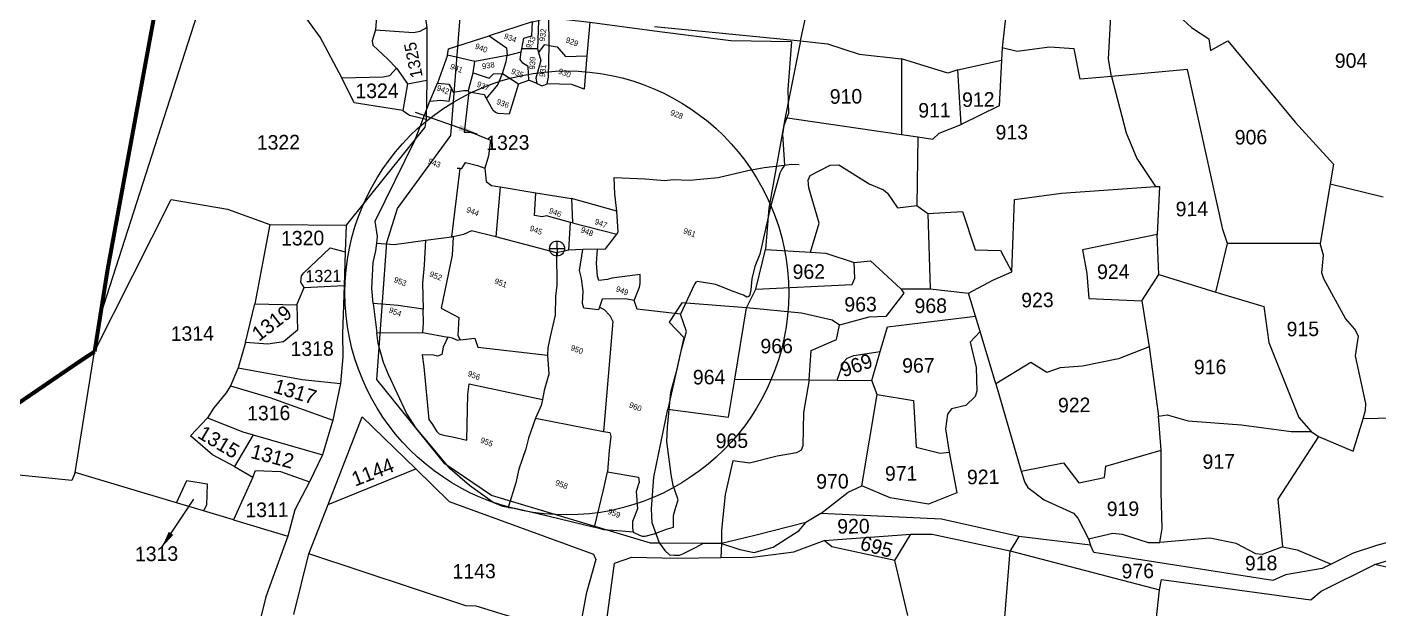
# Model space of a CAD drawing. Header units: metres. Extents: x 258265 to 262653, y 2177285 to 2183135.
# Drawn here: x 260184 to 261041, y 2179030 to 2179399 of the extents above; entities that cross this region are included whole.
import ezdxf

# ---------------------------------------------------------------- set-up
doc = ezdxf.new("R2010")
doc.units = ezdxf.units.M
for name, color, linetype in [('OFF', 1, 'Continuous'), ('OTHERS', 1, 'Continuous'), ('POLY_PARCEL', 6, 'Continuous'), ('POLY_ROAD', 30, 'Continuous'), ('SYM_ARROW', 1, 'Continuous'), ('TEXT_PARCEL', 7, 'Continuous'), ('V_BOUND_LINE', 7, 'Continuous')]:
    doc.layers.add(name, color=color, linetype=linetype)
doc.styles.add('TEXT_MAP', font='', dxfattribs={"height": 1.8})
doc.styles.get('TEXT_MAP').set_extended_font_data('Kruti Dev 050')
doc.dimstyles.get("Standard").update_dxf_attribs({"dimtxt": 0.18, "dimasz": 0.18, "dimexe": 0.18, "dimexo": 0.0625, "dimgap": 0.09, "dimtad": 0, "dimtih": 1, "dimtoh": 1, "dimdec": 4, "dimzin": 0, "dimdsep": 46, "dimtxsty": 'Standard', "dimcen": 0.09, "dimadec": 0, "dimazin": 0, "dimtfac": 1, "dimtdec": 4, "dimtofl": 0, "dimtmove": 0, "dimatfit": 3, "dimfxl": 1, "dimtolj": 1, "dimtzin": 0, "dimarcsym": 0})

# ---------------------------------------------------------------- blocks, each defined once
blk = doc.blocks.new('L')
at = {"layer": 'POLY_PARCEL'}
for points in [[(739.9, 781.95), (761.54, 787.15), (783.71, 792.56), (801.67, 799.16), (806.08, 784.6), (809.01, 777.59), (809.04, 773.48), (809.56, 770.79), (813.73, 761.85)], [(727.26, 778.65), (739.9, 781.95)], [(739.9, 781.95), (742.89, 771.64)], [(722.91, 775.44), (711.72, 766.45)], [(722.91, 775.44), (724.51, 776.59)], [(722.91, 775.44), (724.24, 771.2)], [(727.26, 778.65), (724.51, 776.59)], [(724.51, 776.59), (727.53, 768.08)], [(730.56, 770.38), (727.26, 778.65)], [(722.81, 766.33), (722.25, 769.74), (724.24, 771.2)], [(730.56, 770.38), (733.04, 770.9), (736.66, 769.06), (742.89, 771.64)], [(742.89, 771.64), (745.82, 761.53), (741.74, 761.53), (734.36, 758.89)], [(701.64, 755.96), (701.18, 757.98), (711.72, 766.45)], [(711.72, 766.45), (718.27, 764.89), (719.28, 762.69)], [(727.53, 768.08), (722.81, 766.33)], [(722.98, 765.3), (722.81, 766.33)], [(727.53, 768.08), (728.25, 767.13)], [(730.56, 770.38), (729.04, 770.06), (728.25, 767.13)], [(728.25, 767.13), (729.87, 765.01), (730.33, 759.21), (731.24, 757.79)], [(734.36, 758.89), (733.95, 760.95), (730.56, 770.38)], [(719.28, 762.69), (710.44, 757.2)], [(719.28, 762.69), (722.98, 765.3)], [(720, 756.83), (719.64, 760.77), (719.28, 762.69)], [(728.49, 757.84), (726.75, 761.82), (724.78, 762.24), (723.59, 762.97), (722.98, 765.3)], [(813.73, 761.85), (815.68, 763.01), (817.97, 763.74)], [(725.88, 755.6), (728.49, 757.84)], [(731.24, 757.79), (728.49, 757.84)], [(731.24, 757.79), (733.12, 757.7), (734.36, 758.89)], [(769.4, 729.16), (766.93, 734.04), (764.77, 738.8), (774.12, 741.96), (780.1, 743.75), (782.44, 744.94), (787.34, 746.59), (795.54, 750.71), (803.49, 756.14), (807.98, 758.84), (813.73, 761.85)], [(813.73, 761.85), (813.43, 760.35), (813.29, 758.98), (814.35, 747.97), (816.56, 732.74), (816.47, 728.57), (817.06, 724.59), (817.98, 721.24), (818.21, 719.32), (817.98, 718.86), (817.61, 718.59), (816.42, 718.82), (815.37, 718.77), (812.39, 718.68), (807.08, 718.77), (801.29, 717.64), (800.83, 717.22), (800.69, 716.49), (800, 705.99)], [(710.44, 757.2), (701.64, 755.96)], [(701.64, 755.96), (701.92, 746.53)], [(711.21, 753.69), (710.44, 757.2)], [(711.21, 753.69), (716.57, 753.95), (717.3, 755.73), (720, 756.83)], [(711.89, 747.97), (711.21, 753.69)], [(718.05, 747.61), (719.88, 752.97), (720, 756.83)], [(725.88, 755.6), (726.57, 745.56), (723.27, 744.55), (722.36, 744.46), (721.39, 744.82), (718.05, 747.61)], [(720, 756.83), (725.88, 755.6)], [(701.61, 740.41), (704.85, 741.9), (707.33, 742.57), (706.67, 746.57)], [(701.61, 740.41), (701.92, 746.53)], [(701.92, 746.53), (705.35, 747.54), (706.67, 746.57)], [(706.67, 746.57), (707.54, 745.72), (710.43, 747.37), (711.89, 747.97)], [(712.14, 747.43), (711.89, 747.97)], [(718.05, 747.61), (717.04, 748.44), (712.14, 747.43)], [(712.14, 747.43), (715.34, 735.19), (716.99, 735.78), (718.18, 735.92), (724.04, 735.78), (725.19, 730.93), (725.51, 726.83)], [(702.21, 692.36), (701.59, 694.39), (699.14, 698.68), (701.65, 727.03), (701.61, 740.41)], [(769.4, 729.16), (754.63, 727.74)], [(772.06, 722.43), (772.2, 723.25), (769.4, 729.16)], [(718.32, 723.93), (717.4, 723.61)], [(718.32, 723.93), (718.73, 724.11), (719.15, 726.26), (723.04, 726.77), (725.51, 726.83)], [(723.6, 702.76), (718.32, 723.93)], [(725.51, 726.83), (727.48, 723.03), (729.41, 722.52), (732.2, 723.12)], [(732.2, 723.12), (743.38, 725.42)], [(743.38, 725.42), (754.63, 727.74)], [(757.02, 720.58), (749.23, 719.77), (747.99, 718.95), (745.56, 718.49), (743.38, 725.42)], [(754.63, 727.74), (757.66, 720.64)], [(732.2, 723.12), (736.57, 707.79)], [(757.66, 720.64), (757.02, 720.58)], [(759.65, 712.22), (757.02, 720.58)], [(757.66, 720.64), (772.06, 722.43)], [(768.04, 715.81), (770.37, 716.75), (772.06, 722.43)], [(768.04, 715.81), (763.79, 713.99)], [(784.7, 704.82), (784.75, 709.26), (784.56, 710.36), (783.51, 713.15), (775.6, 708.89), (774.41, 707.93), (772.02, 706.65), (771.15, 707.75), (769.32, 711.5), (768.04, 715.81)], [(759.65, 712.22), (756.35, 710.06)], [(763.79, 713.99), (759.65, 712.22)], [(775.24, 698.86), (775.28, 697.95), (770.7, 696.75), (769.79, 697.95), (768.55, 701.75), (766.62, 705.27), (765.16, 707.38), (763.79, 713.99)], [(736.57, 707.79), (728.69, 706.78), (726.76, 704.86), (723.98, 703.01)], [(756.35, 710.06), (736.57, 707.79)], [(756.35, 710.06), (760.14, 700.52), (761.01, 697.01), (763.03, 691.38), (763.95, 685.01), (764.63, 680.94), (765.37, 678.76)], [(716.17, 698.8), (720.55, 701.21), (723.6, 702.76)], [(723.98, 703.01), (723.6, 702.76)], [(723.98, 703.01), (725.78, 697.44), (728.57, 680.49), (734.85, 679.83), (736.61, 674.38), (737.81, 673.33)], [(784.7, 704.82), (781.93, 704.26), (775.1, 701.47), (775.24, 698.86)], [(800, 705.99), (786.62, 702.62), (784.7, 704.82)], [(810.77, 636.22), (813.03, 636.02), (813.95, 636.07), (814.82, 636.43), (817.16, 638.17), (820.32, 640.97), (822.15, 642.29), (820.87, 645.77), (820.55, 648.47), (820.41, 650.93), (820, 651.43), (817.38, 654.55), (815.45, 657.63), (810.46, 666.88), (808.99, 671.14), (805.96, 681.88), (805.23, 689.43), (804.27, 695.69), (803.72, 701.64), (800, 705.99)], [(702.21, 692.36), (707.44, 693.97), (716.17, 698.8)], [(716.17, 698.8), (718.63, 691.33), (720.16, 685.81), (723.36, 678.15)], [(775.24, 698.86), (776.84, 698.72), (779.27, 697.58), (780.87, 696.11), (790.59, 662.63)], [(707.96, 674.21), (705.83, 678.43), (703.25, 686.22), (702.76, 690.03), (702.21, 692.36)], [(723.36, 678.15), (715.52, 676.41), (707.96, 674.21)], [(725.97, 671.28), (725.05, 674.12), (723.36, 678.15)], [(737.81, 673.33), (741.96, 675.5), (743.86, 673.14), (765.37, 678.76)], [(765.37, 678.76), (767.89, 673.31), (768.44, 667.91), (768.95, 665.07)], [(707.96, 674.21), (712.41, 665.95)], [(725.97, 671.28), (733.8, 672.7)], [(733.8, 672.7), (733.57, 669.27), (734.08, 666.89), (732.93, 665.97), (731.6, 665.79), (728.26, 664.55), (730.18, 661.21), (737.62, 646.21), (739.31, 645.2), (741.19, 643.69), (742.33, 643.19), (743.77, 643.27), (746.61, 643.82), (751.24, 644.46), (746.33, 658.04), (745.46, 661.34), (768.95, 665.07)], [(737.81, 673.33), (737.11, 672.79), (735.37, 672.95), (733.8, 672.7)], [(712.41, 665.95), (725.97, 671.28)], [(771.1, 629.28), (769.36, 629.01), (766.11, 629.01), (757.18, 631.34), (749.52, 634.09), (741.66, 638.5), (734.92, 642.21), (730.29, 645.6), (720.61, 654.96), (717.72, 657.89), (713.96, 662.88), (712.41, 665.95)], [(768.95, 665.07), (769.17, 663.12), (768.94, 658.73)], [(768.94, 658.73), (790.59, 662.63)], [(790.59, 662.63), (792.57, 662.99), (793.3, 661.89), (794.45, 657.63), (796.34, 651.14)], [(768.94, 658.73), (769.14, 652.07), (769.59, 648.59), (769.87, 641.81), (770.51, 637.43), (771.1, 629.28)], [(796.34, 651.14), (806.14, 653.07), (806.92, 651.65), (807.1, 648.58), (809.49, 643.59), (809.44, 639.29), (810.08, 637.46), (810.77, 636.22)], [(798.86, 633.27), (797.26, 645.36), (796.34, 651.14)], [(810.77, 636.22), (807.38, 635.29), (801.93, 633.55), (798.86, 633.27)], [(771.1, 629.28), (773.18, 629.83), (783.72, 631.34), (798.86, 633.27)]]:
    blk.add_lwpolyline(points, dxfattribs=at)
at = {"layer": 'TEXT_PARCEL', "style": 'TEXT_MAP'}
for s, rotation, p in [('932', 103.8952, (728.84, 771.06)), ('933', 84.7335, (725.46, 767.19)), ('939', 108.1515, (729.1, 761.66)), ('931', 104.2753, (732.93, 760.53)), ('938', 30.6574, (713.59, 755.79))]:
    blk.add_text(s, height=1.8, rotation=rotation, dxfattribs=at).set_placement(p)
for s, p in [('929', (734.89, 773.21)), ('934', (716.21, 767.33)), ('940', (708.8, 761.05)), ('930', (736.26, 763.15)), ('928', (774.09, 763.7)), ('935', (722.33, 757.77)), ('941', (703.77, 752.24)), ('937', (713.67, 750.01)), ('942', (702.24, 744.37)), ('936', (721.49, 747.13)), ('961', (791.36, 730.27)), ('943', (708.03, 721.74)), ('947', (764.13, 722.87)), ('946', (749.36, 720.9)), ('948', (760.97, 718.85)), ('945', (745.72, 713.48)), ('944', (724.9, 711.78)), ('949', (778.06, 705.4)), ('951', (741.31, 693.87)), ('952', (721.32, 688.55)), ('953', (711.44, 682.84)), ('950', (771.4, 682.88)), ('954', (713.43, 673.3)), ('960', (795.21, 672.63)), ('956', (743.93, 663.52)), ('955', (755.29, 645.28)), ('958', (782.23, 641.28)), ('959', (801.03, 638.74))]:
    blk.add_text(s, height=1.8, dxfattribs=at).set_placement(p)
blk = doc.blocks.new('DETAIL')
for points in [[(-0.14, 0), (0.14, 0)], [(0, 0.14), (0, -0.14)]]:
    blk.add_lwpolyline(points)
blk.add_circle((0, 0), 0.14)
blk = doc.blocks.new('TEXTARROW')
blk.add_leader([(0, 0), (8.64, 0)], dimstyle='Standard', override={"dimtxt": 2.5, "dimasz": 2.5, "dimexe": 1.25, "dimexo": 0.625, "dimgap": 0.625, "dimtad": 1, "dimtih": 0, "dimtoh": 0, "dimzin": 8, "dimcen": 2.5, "dimtofl": 1})

msp = doc.modelspace()

# ---------------------------------------------------------------- linework, layer by layer
msp.add_circle((260526.47, 2179230.28), 140.7)
at = {"layer": 'OFF'}
for points in [[(260585.28, 2179071.66), (260588.68, 2179067.08), (260591.61, 2179064.22), (260594.5, 2179063.99), (260597.92, 2179064.03), (260600.02, 2179064.84), (260602.11, 2179065.92), (260608.39, 2179069.15), (260612.75, 2179071.54)], [(260857.17, 2179074.36), (260858.42, 2179070.43)]]:
    msp.add_lwpolyline(points, dxfattribs=at)
at = {"layer": 'OTHERS'}
msp.add_lwpolyline([(260624.51, 2179071.48), (260636.2, 2179067.62), (260645.13, 2179065.71), (260657.21, 2179069.18), (260673.84, 2179079.65), (260678.06, 2179084.73)], dxfattribs=at)
at = {"layer": 'POLY_PARCEL'}
for points in [[(260807.82, 2179459.7), (260807.33, 2179429.68), (260802.39, 2179385.62)], [(260674.65, 2179390.05), (260687.38, 2179448.17)], [(260343.66, 2179429.03), (260297.6, 2179424.25), (260230.74, 2179216.39)], [(260383.75, 2179366.69), (260369.97, 2179392.4), (260343.66, 2179429.03)], [(260385.16, 2179430.95), (260385.23, 2179425.2), (260386.88, 2179422.34), (260390.86, 2179420.77), (260405.62, 2179418.97), (260406.55, 2179416.1), (260405.15, 2179396.94)], [(260871.87, 2179367.54), (260869.91, 2179378.48), (260871.27, 2179405.78), (260887.88, 2179422.77)], [(260892.79, 2179424.97), (260903.1, 2179424.03), (260906.04, 2179422.13), (260917.11, 2179403.65), (260922.61, 2179398.48), (260933.55, 2179391.24), (260934.61, 2179383.88), (260945.59, 2179390.02), (260988.34, 2179338.46), (261012.5, 2179311.99), (261010.44, 2179299.52)], [(260405.15, 2179396.94), (260403.07, 2179390.09), (260403.46, 2179387.4), (260412.92, 2179378.53), (260418.38, 2179372.66)], [(260405.15, 2179396.94), (260429.26, 2179395.42), (260433.57, 2179396.19), (260437.71, 2179398.44)], [(260582.01, 2179399.18), (260674.65, 2179390.05)], [(260674.65, 2179390.05), (260674.65, 2179390.05), (260674.65, 2179390.05), (260664.97, 2179341.4)], [(260674.65, 2179390.05), (260691.66, 2179388.23), (260711.83, 2179381.55), (260738.57, 2179378.59)], [(260871.87, 2179367.54), (260851.97, 2179365.72), (260848.18, 2179384.99), (260832.46, 2179385.97), (260811.93, 2179383.21), (260802.39, 2179385.62)], [(260774.35, 2179371.64), (260767.97, 2179369.63), (260738.57, 2179378.59)], [(260738.57, 2179378.59), (260738.74, 2179330.72)], [(260774.35, 2179371.64), (260802.01, 2179377.77)], [(260802.01, 2179377.77), (260800.61, 2179348.88), (260776.5, 2179336.97)], [(260802.39, 2179385.62), (260802.01, 2179377.77)], [(260383.75, 2179366.69), (260409.99, 2179367.35), (260414.3, 2179368.12), (260418.38, 2179372.66)], [(260418.38, 2179372.66), (260425.41, 2179362.74)], [(260776.5, 2179336.97), (260774.35, 2179371.64)], [(260945.37, 2179261.65), (260942.36, 2179270.53), (260919.99, 2179371.94), (260871.87, 2179367.54)], [(260422.46, 2179345.94), (260391.66, 2179350.79), (260383.75, 2179366.69)], [(260425.41, 2179362.74), (260422.46, 2179345.94)], [(260425.41, 2179362.74), (260437.73, 2179365.13)], [(260871.87, 2179367.54), (260881.18, 2179331.66), (260887.88, 2179315.58), (260899.63, 2179297.65)], [(260422.46, 2179345.94), (260426.65, 2179342.95), (260437.29, 2179340.41)], [(260664.97, 2179341.4), (260654.47, 2179283.96), (260652.34, 2179257.86)], [(260664.97, 2179341.4), (260738.74, 2179330.72)], [(260749.08, 2179329.12), (260758.56, 2179327.65), (260762.59, 2179331.58), (260776.5, 2179336.97)], [(260738.74, 2179330.72), (260749.08, 2179329.12)], [(260749.08, 2179329.12), (260748.36, 2179285.75)], [(260680.87, 2179256.08), (260686.4, 2179274.53), (260679.87, 2179296.99), (260679.41, 2179301.84), (260680.79, 2179304.68), (260693.45, 2179311.3), (260698.91, 2179311.56), (260718.06, 2179299.46), (260727.21, 2179295.72), (260729.86, 2179293.53), (260736.04, 2179284.3), (260748.36, 2179285.75)], [(260808.59, 2179243.62), (260810.28, 2179289.6), (260840.1, 2179293.44), (260899.63, 2179297.65)], [(260899.63, 2179297.65), (260902.32, 2179297.84), (260900.74, 2179267.39)], [(261010.44, 2179299.52), (261004.15, 2179261.56)], [(261010.44, 2179299.52), (261043.95, 2179291.17)], [(260227.06, 2179193.12), (260275.6, 2179289.6), (260311.27, 2179283.37), (260338.17, 2179273.62)], [(260748.36, 2179285.75), (260755.4, 2179280.6)], [(260755.4, 2179280.6), (260777.35, 2179281.8), (260785.39, 2179257.67), (260801.31, 2179257.08), (260808.59, 2179243.62)], [(260755.4, 2179280.6), (260756.92, 2179232.94)], [(260338.17, 2179273.62), (260328.7, 2179223.27)], [(260338.17, 2179273.62), (260386.61, 2179273.26)], [(260900.74, 2179267.39), (260853.5, 2179257.62), (260856.19, 2179242.54), (260857.35, 2179226.66), (260890.96, 2179225.29)], [(260901.86, 2179241.9), (260900.74, 2179267.39)], [(260359.92, 2179233.78), (260357.84, 2179237.08), (260358.33, 2179241.04), (260359.75, 2179243.04), (260376.35, 2179258.77), (260386.01, 2179256.39)], [(260646.23, 2179232.64), (260652.34, 2179257.86)], [(260652.34, 2179257.86), (260680.87, 2179256.08)], [(260937.87, 2179230.69), (260945.37, 2179261.65)], [(261004.15, 2179261.56), (260945.37, 2179261.65)], [(261031.26, 2179150.38), (261032.93, 2179155.88), (261033.08, 2179160.15), (261026.52, 2179190.31), (261028.31, 2179202.93), (261026.13, 2179207.36), (261020.21, 2179214.17), (261006.34, 2179239.21), (261005.13, 2179243.07), (261005.47, 2179247.53), (261006.16, 2179254.13), (261004.15, 2179261.56)], [(260646.23, 2179232.64), (260707.27, 2179235.57), (260709.05, 2179239.63), (260708.73, 2179249.53)], [(260680.87, 2179256.08), (260690.6, 2179255.48), (260708.73, 2179249.53)], [(260708.73, 2179249.53), (260719.03, 2179250.66), (260738.25, 2179232.89)], [(260781.22, 2179230.05), (260796.63, 2179238.44), (260808.59, 2179243.62)], [(260890.96, 2179225.29), (260901.86, 2179241.9)], [(260901.86, 2179241.9), (260937.87, 2179230.69)], [(261147.83, 2179248.06), (261173.18, 2179248.35), (261179.54, 2179219.98), (261182.89, 2179190.37), (261180.89, 2179168.39), (261180.7, 2179152.1), (261144.3, 2179149.62), (261119.21, 2179143.51), (261089.72, 2179143.54), (261087.09, 2179144.26), (261081.26, 2179151.19), (261078.44, 2179151.54), (261031.26, 2179150.38)], [(260355.2, 2179222.77), (260359.92, 2179233.78)], [(260359.92, 2179233.78), (260385.27, 2179234.99)], [(260640.3, 2179220.75), (260646.23, 2179232.64)], [(260738.25, 2179232.89), (260740.1, 2179230.09), (260728.75, 2179215.4), (260717.83, 2179214.87), (260699.28, 2179209.81)], [(260738.25, 2179232.89), (260756.92, 2179232.94)], [(260756.92, 2179232.94), (260781.22, 2179230.05)], [(260322.75, 2179198.93), (260328.7, 2179223.27)], [(260328.7, 2179223.27), (260355.2, 2179222.77)], [(260640.3, 2179220.75), (260640.3, 2179220.75), (260599.31, 2179224.1), (260591.36, 2179211.68), (260600.58, 2179202.09), (260590.59, 2179156.7)], [(260785.51, 2179215.65), (260781.22, 2179230.05)], [(260890.96, 2179225.29), (260895.57, 2179196.07)], [(260937.87, 2179230.69), (260968.34, 2179221.68), (260971.51, 2179198.85), (260990.5, 2179151.32), (260998.41, 2179142.44)], [(260355.2, 2179222.77), (260355.74, 2179206.68), (260346.83, 2179199.21), (260336.78, 2179197.84), (260322.75, 2179198.93)], [(260632.96, 2179175.53), (260640.3, 2179220.75)], [(260699.28, 2179209.81), (260694.79, 2179212.99), (260675.33, 2179217.41), (260640.3, 2179220.75)], [(260725.21, 2179193.06), (260729.82, 2179208.7), (260785.51, 2179215.65)], [(260788.45, 2179205.78), (260785.51, 2179215.65)], [(260680.05, 2179175.12), (260681.46, 2179193.79), (260697.35, 2179200.84), (260699.28, 2179209.81)], [(260322.75, 2179198.93), (260318.08, 2179182.71)], [(260788.45, 2179205.78), (260782.12, 2179199), (260785.94, 2179183.07), (260786.35, 2179168), (260785.38, 2179164.55), (260779.38, 2179158.82), (260770.3, 2179156.9), (260767.71, 2179153.43), (260766.61, 2179144.12), (260768.8, 2179129.4)], [(260798.36, 2179172.57), (260788.45, 2179205.78)], [(260214.7, 2179116.48), (260227.06, 2179193.12)], [(260697.85, 2179174.96), (260701.97, 2179186.34), (260704.16, 2179189), (260708.39, 2179190.66), (260725.21, 2179193.06)], [(260719.82, 2179174.77), (260725.21, 2179193.06)], [(260895.57, 2179196.07), (260876.26, 2179188.48), (260853.42, 2179183.76), (260839.27, 2179182.82), (260830.77, 2179179.81), (260820.61, 2179186.28), (260798.36, 2179172.57)], [(260895.57, 2179196.07), (260901.69, 2179152.15)], [(260318.08, 2179182.71), (260313.13, 2179171.4)], [(260318.08, 2179182.71), (260358.62, 2179175.46), (260382.92, 2179172.86)], [(260590.59, 2179156.7), (260628.87, 2179151.49), (260632.96, 2179175.53)], [(260680.05, 2179175.12), (260676.46, 2179154.58), (260676.19, 2179133.35), (260675.01, 2179130.7), (260671.99, 2179128.85), (260659.88, 2179126.89), (260642.34, 2179122.44), (260631.8, 2179123.94), (260626.79, 2179102.46), (260624.62, 2179079.89), (260624.51, 2179071.48)], [(260632.96, 2179175.53), (260680.05, 2179175.12)], [(260680.05, 2179175.12), (260697.85, 2179174.96)], [(260697.85, 2179174.96), (260719.82, 2179174.77)], [(260723.23, 2179165.81), (260719.82, 2179174.77)], [(260798.36, 2179172.57), (260814.43, 2179117.38)], [(260313.13, 2179171.4), (260310.49, 2179166.88), (260302.69, 2179157.45), (260298.62, 2179151.11)], [(260313.13, 2179171.4), (260338.21, 2179163.97), (260378.05, 2179149.67)], [(260713.4, 2179108.05), (260723.23, 2179165.81)], [(260723.23, 2179165.81), (260746.35, 2179162.06), (260747.91, 2179132.57), (260763.12, 2179128.71), (260768.8, 2179129.4)], [(260585.28, 2179071.66), (260580.47, 2179084.64), (260580.17, 2179093.32), (260581.55, 2179113.55), (260590.59, 2179156.7)], [(260315.7, 2179120.23), (260301.77, 2179127.62), (260287.79, 2179139.67), (260298.62, 2179151.11)], [(260298.62, 2179151.11), (260321.02, 2179142.21), (260327.63, 2179140.29)], [(260901.69, 2179152.15), (260907.18, 2179153), (260920.44, 2179149.17), (260954.24, 2179146.7), (260985.67, 2179142.45), (260998.41, 2179142.44)], [(260903.37, 2179130.68), (260901.69, 2179152.15)], [(261003.06, 2179139.25), (261025.09, 2179130.01), (261031.26, 2179150.38)], [(260327.63, 2179140.29), (260315.7, 2179120.23)], [(260327.63, 2179140.29), (260371.51, 2179127.55)], [(261003.06, 2179139.25), (260977.24, 2179099.63), (260980.26, 2179069.24)], [(260998.41, 2179142.44), (261003.06, 2179139.25)], [(260768.8, 2179129.4), (260773.75, 2179103.59), (260755.8, 2179096.42), (260731.49, 2179100.38), (260713.4, 2179108.05)], [(260814.43, 2179117.38), (260841.29, 2179122.62), (260850.99, 2179110), (260867.36, 2179113.37), (260868.23, 2179120.55), (260903.37, 2179130.68)], [(260902.34, 2179072.13), (260903.99, 2179081.06), (260903.25, 2179104.29), (260903.37, 2179130.68)], [(260315.7, 2179120.23), (260327.47, 2179113.47)], [(260214.7, 2179116.48), (260212.66, 2179111.45), (260168.56, 2179115.79), (260082.39, 2178928.37), (260068.13, 2178902.52), (260158.87, 2178890.99), (260174.35, 2178860.86), (260171.89, 2178856.52), (260175.37, 2178835), (260178.28, 2178831.98), (260182.65, 2178830.48), (260196.99, 2178805.41)], [(260278.98, 2179097.19), (260214.7, 2179116.48)], [(260327.47, 2179113.47), (260315.01, 2179086.38)], [(260327.47, 2179113.47), (260329.04, 2179117.62), (260344.86, 2179117.16), (260363.23, 2179110.5)], [(260375.09, 2179096.21), (260430.65, 2179118.8)], [(260814.43, 2179117.38), (260816.78, 2179110.02), (260818.73, 2179107.02), (260829.01, 2179099.18), (260847.74, 2179090.64), (260850.49, 2179087.49), (260857.17, 2179074.36)], [(260278.98, 2179097.19), (260285.43, 2179111.36), (260298.4, 2179109.35), (260298.01, 2179095.7), (260296.06, 2179092.07)], [(260687.59, 2179090.55), (260704.86, 2179103.95), (260713.4, 2179108.05)], [(260296.06, 2179092.07), (260278.98, 2179097.19)], [(260315.01, 2179086.38), (260296.06, 2179092.07)], [(260315.01, 2179086.38), (260349.47, 2179076)], [(260734.44, 2179060.57), (260744.61, 2179077.37)], [(260857.17, 2179074.36), (260872.74, 2179078.04), (260878.48, 2179077.31), (260895.11, 2179072.1), (260902.34, 2179072.13)], [(260624.51, 2179071.48), (260624, 2179062.56)], [(260734.44, 2179060.57), (260694.43, 2179069.27), (260689.53, 2179073.34)], [(260813.04, 2179075.85), (260807.46, 2179066.84)], [(260980.26, 2179069.24), (260967.29, 2179064.5), (260963.27, 2179064.88), (260950.93, 2179071.42), (260934.17, 2179074.88), (260902.34, 2179072.13)], [(260980.26, 2179069.24), (260989.48, 2179067.42), (261011.06, 2179058.44)], [(260533.59, 2179011.91), (260469.02, 2179031.74), (260462.37, 2179031.84), (260362.86, 2179064.8)], [(260742.58, 2179025.81), (260734.44, 2179060.57)], [(260854.73, 2178993.27), (260802.47, 2179003.62), (260807.46, 2179066.84)], [(261138.9, 2179035.21), (261038.84, 2179058.19)], [(260896.71, 2178991.03), (260902.23, 2179042.03)]]:
    msp.add_lwpolyline(points, dxfattribs=at)
at = {"layer": 'POLY_ROAD'}
for points in [[(260395.25, 2179475.79), (260413.91, 2179454.49), (260434.95, 2179438.02), (260436.14, 2179408.35), (260437.71, 2179398.44)], [(260585.28, 2179071.66), (260579.55, 2179071.69), (260478.71, 2179101.97), (260449.2, 2179121.9), (260405.93, 2179175.43), (260412.33, 2179262.31), (260419.01, 2179283.88), (260452.86, 2179330.05), (260459.13, 2179407.71)], [(260437.71, 2179398.44), (260437.73, 2179365.13)], [(260437.73, 2179365.13), (260437.29, 2179340.41)], [(260437.29, 2179340.41), (260436.38, 2179335.32), (260386.61, 2179273.26)], [(260386.61, 2179273.26), (260386.01, 2179256.39)], [(260386.01, 2179256.39), (260385.27, 2179234.99)], [(260385.27, 2179234.99), (260384.2, 2179204.25), (260384.34, 2179189.77), (260382.92, 2179172.86)], [(260382.92, 2179172.86), (260378.05, 2179149.67)], [(260378.05, 2179149.67), (260371.51, 2179127.55)], [(260375.09, 2179096.21), (260396.73, 2179151.77), (260430.65, 2179118.8)], [(260371.51, 2179127.55), (260363.23, 2179110.5)], [(260430.65, 2179118.8), (260451.9, 2179098.13), (260543.3, 2179064.59), (260544.8, 2179061.21), (260538.61, 2179039.65), (260533.59, 2179011.91)], [(261258.38, 2179116.11), (261221.76, 2179109.61), (261212.53, 2179109.51), (261204.78, 2179106.99), (261188.02, 2179105.82), (261151.57, 2179095.81), (261134.59, 2179093.18), (261119.54, 2179091.55), (261039.71, 2179070.11), (261024.95, 2179065.32), (261011.06, 2179058.44)], [(261038.84, 2179058.19), (261076.65, 2179070.05), (261110.61, 2179075.79), (261141.86, 2179083.92), (261183.19, 2179092.78), (261232.18, 2179101.6), (261315.82, 2179108.52), (261342.74, 2179113.45), (261437.85, 2179115.64), (261445.4, 2179114.52), (261470.4, 2179116.75), (261480.35, 2179118.32), (261519.24, 2179117.31), (261522.67, 2179114.68), (261625.02, 2179090.37)], [(260363.23, 2179110.5), (260353.98, 2179092.71), (260349.47, 2179076)], [(260362.86, 2179064.8), (260375.09, 2179096.21)], [(260687.59, 2179090.55), (260678.06, 2179084.73), (260645.59, 2179076.58), (260624.51, 2179071.48)], [(260813.04, 2179075.85), (260764.06, 2179086.94), (260687.59, 2179090.55)], [(260689.53, 2179073.34), (260744.61, 2179077.37)], [(260744.61, 2179077.37), (260758.1, 2179077.4), (260807.46, 2179066.84)], [(260349.47, 2179076), (260335.59, 2179037.62), (260329.8, 2179013.81), (260327.43, 2178999.13), (260307.07, 2178925.13)], [(260612.75, 2179071.54), (260585.28, 2179071.66)], [(260624.51, 2179071.48), (260612.75, 2179071.54)], [(260624, 2179062.56), (260644.17, 2179062.85), (260670.38, 2179066.1), (260689.53, 2179073.34)], [(260858.42, 2179070.43), (260813.04, 2179075.85)], [(261011.06, 2179058.44), (261005.37, 2179055.62), (260982.21, 2179051.59), (260973.99, 2179048.1), (260860.66, 2179065.84), (260858.42, 2179070.43)], [(260353.47, 2179026.45), (260362.86, 2179064.8)], [(260544.17, 2178985.37), (260548.67, 2178999.57), (260556.61, 2179059.04), (260567.75, 2179062.81), (260596.43, 2179062.17), (260624, 2179062.56)], [(260807.46, 2179066.84), (260902.23, 2179042.03)], [(260902.23, 2179042.03), (260903.41, 2179048.69), (260998.19, 2179035.75), (261004.69, 2179041.17), (261038.84, 2179058.19)]]:
    msp.add_lwpolyline(points, dxfattribs=at)
at = {"layer": 'V_BOUND_LINE', "const_width": 2.56}
for points in [[(260032.91, 2180239.79), (260034, 2180184.82), (260044.78, 2179823.7), (260049.44, 2179657.34), (260114.15, 2179590.12), (260269.99, 2179433.92), (260235.32, 2179245.28), (260230.74, 2179216.39)], [(260230.74, 2179216.39), (260227.06, 2179193.12)], [(260227.06, 2179193.12), (260216.9, 2179186.41), (260112.84, 2179115.41), (260047.84, 2179069.65), (260041.5, 2179067.3), (259923.16, 2178991.36), (259787.36, 2178734.25), (259604.86, 2178404.08), (259583.26, 2178364.04), (259563.57, 2178001.66), (259551.7, 2177769.63), (259545.25, 2177659.07), (259542.57, 2177654.95), (259538.84, 2177603.75), (259527.13, 2177455.62), (259525.75, 2177417.86), (259525.59, 2177392.85), (259522.21, 2177370.54), (259522.7, 2177327.8)]]:
    msp.add_lwpolyline(points, dxfattribs=at)

# ---------------------------------------------------------------- block references
at = {"xscale": 2.002314894803586, "yscale": 2.002314894803586, "zscale": 2.002314894803586, "rotation": 338.9129619828906}
msp.add_blockref('L', (258595.38, 2178474.11), dxfattribs=at)
at = {"layer": 'OTHERS', "xscale": 34.03512381036008, "yscale": 34.03512381036008, "zscale": 34.03512381036008, "rotation": 0.6646075423249337}
msp.add_blockref('DETAIL', (260520.25, 2179258.41), dxfattribs=at)
at = {"layer": 'SYM_ARROW'}
for p, xscale, yscale, zscale, rotation in [((260469.59, 2179331.01), 4.802207810220893, 4.802207810220893, 4.802207810220893, 160.8238603183201), ((260269.65, 2179069.03), 4.243549798121844, 4.243549798121844, 4.243549798121844, 56.48388233381943)]:
    msp.add_blockref('TEXTARROW', p, dxfattribs=dict(at, xscale=xscale, yscale=yscale, zscale=zscale, rotation=rotation))

# ---------------------------------------------------------------- texts
at = {"layer": 'TEXT_PARCEL', "style": 'TEXT_MAP'}
for s, height, rotation, p in [('1325', 7.676, 101.55855, (260435.16, 2179367.45)), ('904', 9.211, 0.66461, (261013.44, 2179372.86)), ('1324', 9.211, 0.66461, (260392.44, 2179353.64)), ('910', 9.211, 0.66461, (260693.22, 2179350.13)), ('912', 9.211, 0.66461, (260777.13, 2179348.15)), ('911', 9.211, 0.66461, (260749.34, 2179341.38)), ('913', 9.211, 0.66461, (260798.34, 2179327.44)), ('1322', 9.211, 0.66461, (260329.93, 2179321)), ('1323', 9.211, 0.66461, (260475.4, 2179320.79)), ('906', 9.211, 0.66461, (260950, 2179324.3)), ('914', 9.211, 0.66461, (260912.52, 2179278.82)), ('1320', 9.211, 0.66461, (260345.29, 2179260.26)), ('1321', 7.676, 0.66461, (260360.71, 2179237.06)), ('962', 9.211, 0.66461, (260669.66, 2179239.06)), ('924', 9.211, 0.66461, (260862.7, 2179239.04)), ('963', 9.211, 0.66461, (260702.48, 2179218.37)), ('968', 9.211, 0.66461, (260746.98, 2179217.44)), ('923', 9.211, 0.66461, (260814.63, 2179221.1)), ('1319', 9.211, 37.33261, (260331.24, 2179199.24)), ('1314', 9.211, 0.66461, (260275.34, 2179199.78)), ('915', 9.211, 0.66461, (260982.87, 2179202.72)), ('1318', 9.211, 0.66461, (260351.31, 2179190.2)), ('966', 9.211, 0.66461, (260649.25, 2179191.91)), ('969', 9.211, 19.45071, (260701.83, 2179176.69)), ('967', 9.211, 0.66461, (260739.13, 2179179.63)), ('964', 9.211, 0.66461, (260606.44, 2179172.23)), ('916', 9.211, 0.66461, (260924.1, 2179178.64)), ('1317', 9.211, 343.23037, (260339.77, 2179167.29)), ('922', 9.211, 0.66461, (260837.92, 2179154.52)), ('1316', 9.211, 0.66461, (260323.77, 2179149.4)), ('1315', 9.211, 329.31174, (260291.68, 2179138.84)), ('965', 9.211, 0.66461, (260620.88, 2179131.86)), ('1312', 9.211, 345.19759, (260325.4, 2179125.8)), ('1144', 9.211, 21.3957, (260392.24, 2179107.45)), ('971', 9.211, 0.66461, (260728.21, 2179111.16)), ('917', 9.211, 0.66461, (260929.56, 2179118.69)), ('970', 9.211, 0.66461, (260684.64, 2179106.12)), ('921', 9.211, 0.66461, (260780.21, 2179108.94)), ('1311', 9.211, 0.66461, (260322.68, 2179088.08)), ('919', 9.211, 0.66461, (260868.84, 2179088.74)), ('920', 9.211, 0.66461, (260697.95, 2179077.67)), ('1313', 9.211, 0.66461, (260252.68, 2179060.17)), ('695', 9.211, 344.56325, (260711.74, 2179067.74)), ('918', 9.211, 0.66461, (260956.44, 2179054.34)), ('1143', 9.211, 0.66461, (260454.05, 2179049.12)), ('976', 9.211, 0.66461, (260878.23, 2179049.32))]:
    msp.add_text(s, height=height, rotation=rotation, dxfattribs=at).set_placement(p)

doc.saveas('drawing.dxf')
